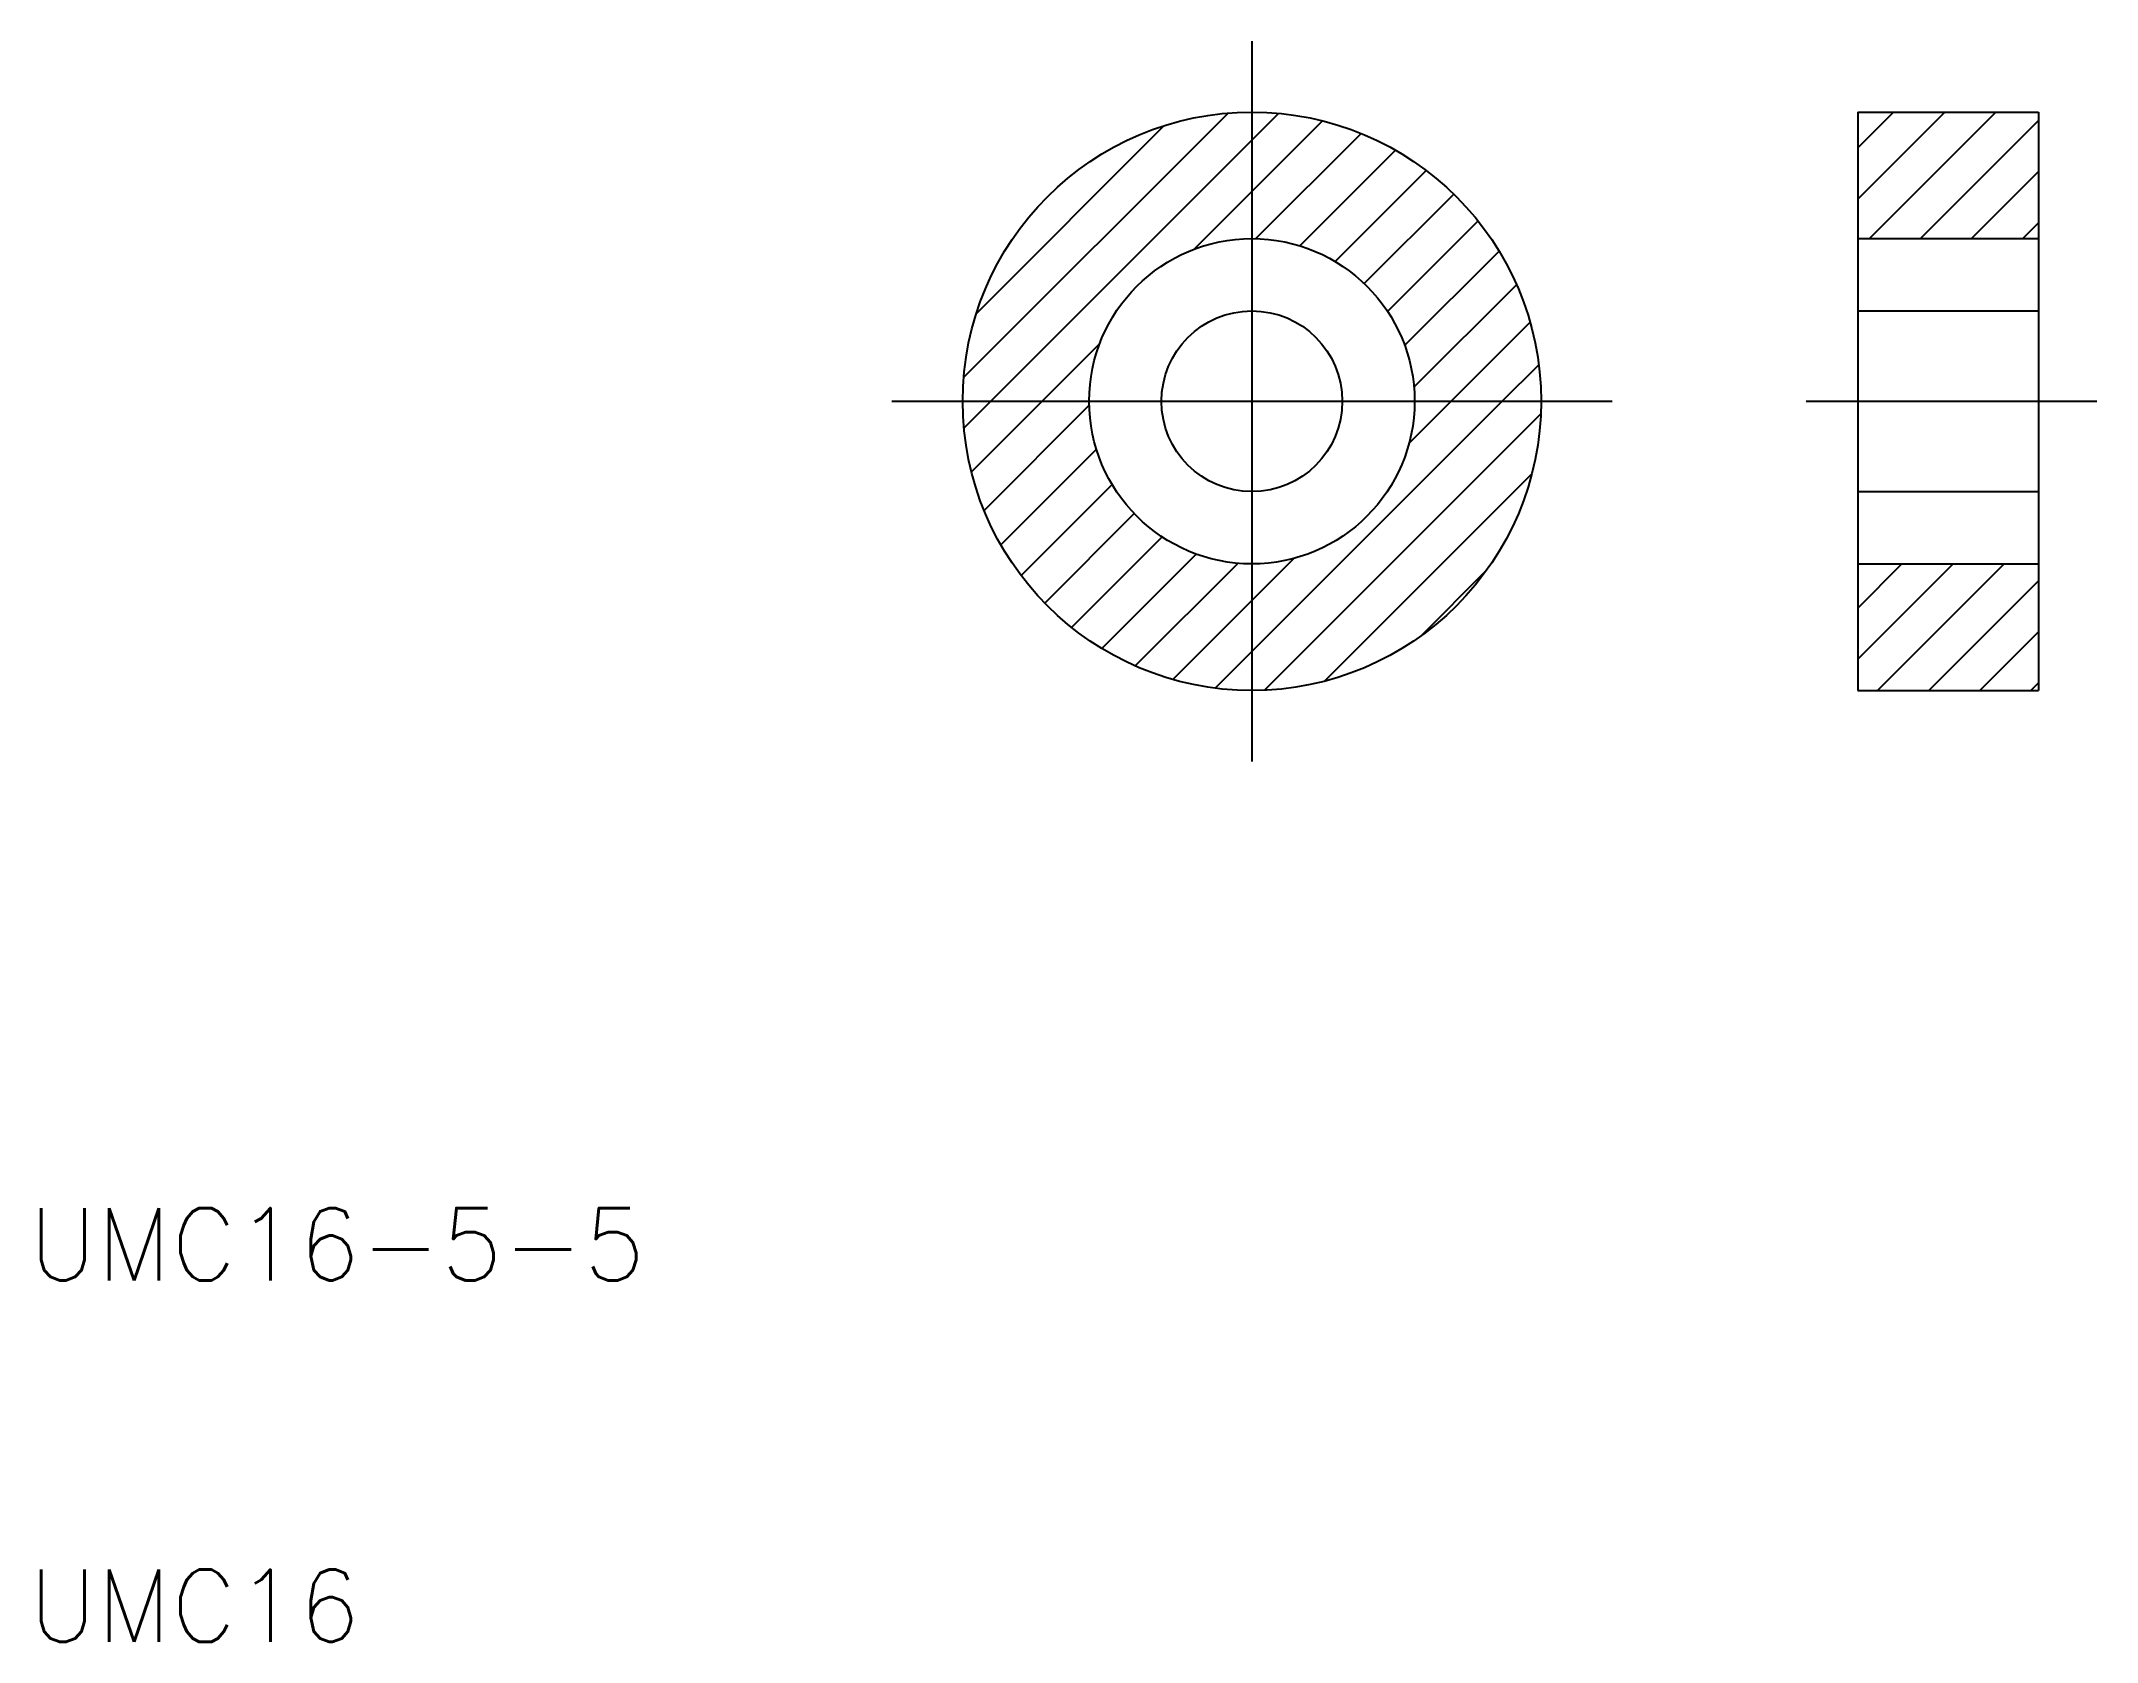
# Model space of a CAD drawing. Extents: x 93.9 to 150.8, y 100 to 144.3.
import ezdxf

# ---------------------------------------------------------------- set-up
doc = ezdxf.new("R2010")
doc.units = 0
doc.linetypes.add('CENTER', pattern=[50.8, 31.75, -6.35, 6.35, -6.35])
doc.layers.get('0').update_dxf_attribs({"linetype": 'CONTINUOUS'})
doc.layers.add('CENTER', color=1, linetype='CENTER')
doc.styles.get("Standard").update_dxf_attribs({"font": 'txt.shx'})

# ---------------------------------------------------------------- blocks, each defined once
blk = doc.blocks.new('*X2')
at = {"color": 0, "linetype": 'CONTINUOUS'}
for p, q in [((119.407, 134.963), (126.72, 142.276)), ((127.38, 141.522), (128.127, 142.269)), ((144.141, 139.898), (146.546, 142.304)), ((144.141, 141.312), (145.132, 142.304)), ((144.461, 138.804), (147.961, 142.304)), ((119.755, 136.726), (124.958, 141.928)), ((127.38, 140.108), (129.334, 142.061)), ((127.489, 138.802), (130.399, 141.712)), ((145.875, 138.804), (149.141, 142.07)), ((120.162, 134.304), (127.38, 141.522)), ((128.705, 138.604), (131.35, 141.249)), ((129.684, 138.169), (132.202, 140.687)), ((147.289, 138.804), (149.141, 140.656)), ((125.783, 138.511), (127.38, 140.108)), ((130.487, 137.558), (132.963, 140.034)), ((131.132, 136.788), (133.635, 139.291)), ((148.703, 138.804), (149.141, 139.241)), ((131.606, 135.849), (134.216, 138.459)), ((131.863, 134.691), (134.701, 137.529)), ((132.889, 134.304), (135.075, 136.49)), ((121.576, 134.304), (123.173, 135.901)), ((134.304, 134.304), (135.316, 135.316)), ((119.415, 133.557), (120.162, 134.304)), ((119.622, 132.35), (121.576, 134.304)), ((127.38, 127.38), (134.304, 134.304)), ((131.727, 133.141), (132.889, 134.304)), ((119.971, 131.285), (122.881, 134.195)), ((127.725, 126.311), (135.372, 133.958)), ((120.434, 130.334), (123.079, 132.979)), ((120.996, 129.482), (123.514, 132)), ((129.388, 126.56), (135.124, 132.295)), ((121.65, 128.721), (124.125, 131.196)), ((122.392, 128.049), (124.895, 130.552)), ((123.225, 127.467), (125.835, 130.077)), ((124.154, 126.983), (126.992, 129.82)), ((127.38, 128.794), (128.542, 129.956)), ((144.141, 127.17), (146.774, 129.804)), ((144.141, 128.585), (145.36, 129.804)), ((144.688, 126.304), (148.188, 129.804)), ((132.054, 127.811), (133.873, 129.63)), ((146.103, 126.304), (149.141, 129.342)), ((125.194, 126.608), (127.38, 128.794)), ((126.368, 126.368), (127.38, 127.38)), ((147.517, 126.304), (149.141, 127.928)), ((148.931, 126.304), (149.141, 126.513))]:
    blk.add_line(p, q, dxfattribs=at)

msp = doc.modelspace()

# ---------------------------------------------------------------- linework, layer by layer
at = {"color": 7, "linetype": 'CONTINUOUS'}
for p, q in [((144.141, 142.304), (149.141, 142.304)), ((144.141, 142.304), (144.141, 126.304)), ((149.141, 142.304), (149.141, 126.304)), ((144.141, 138.804), (149.141, 138.804)), ((144.141, 136.804), (149.141, 136.804)), ((144.141, 131.804), (149.141, 131.804)), ((144.141, 129.804), (149.141, 129.804)), ((144.141, 126.304), (149.141, 126.304))]:
    msp.add_line(p, q, dxfattribs=at)
for radius in [8, 4.5, 2.5]:
    msp.add_circle((127.38, 134.304), radius, dxfattribs=at)
at = {"layer": 'CENTER', "color": 1, "linetype": 'CENTER'}
for p, q in [((127.38, 144.265), (127.38, 124.342)), ((117.418, 134.304), (137.342, 134.304)), ((142.71, 134.304), (150.754, 134.304))]:
    msp.add_line(p, q, dxfattribs=at)

# ---------------------------------------------------------------- block references
at = {"color": 3, "linetype": 'CONTINUOUS'}
msp.add_blockref('*X2', (0, 0), dxfattribs=at)

# ---------------------------------------------------------------- texts
at = {"color": 7, "linetype": 'CONTINUOUS'}
for s, p in [('UMC16-5-5', (93.546, 109.99)), ('UMC16', (93.546, 99.99))]:
    msp.add_text(s, height=2, dxfattribs=at).set_placement(p)

doc.saveas('drawing.dxf')
